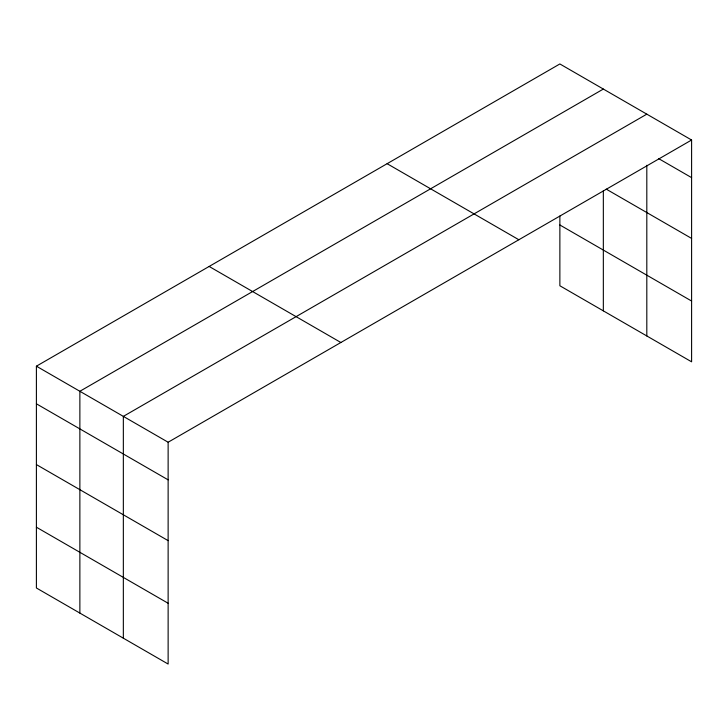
<?xml version="1.0" encoding="UTF-8"?>
<svg xmlns="http://www.w3.org/2000/svg" width="728" height="728" viewBox="0 0 728 728"><rect width="100%" height="100%" fill="white"/><g stroke="black" fill="none" stroke-linecap="round" stroke-linejoin="round"><path stroke-width="1.09" d="M36.4 366.184L168.132 442.233L168.132 664.045L36.4 587.987L36.4 366.184L559.868 63.955L691.6 140.013L691.6 361.816L559.868 285.767L559.868 216.034M603.339 89.062L79.871 391.282L79.871 613.085M646.81 114.16L123.341 416.38L123.341 638.183M168.132 442.233L691.6 140.013M658.494 158.522L691.6 177.632M606.233 189.134L691.6 238.411M559.868 224.979L691.6 301.037M387.123 163.691L518.855 239.749M209.145 266.448L340.877 342.506M36.4 403.803L168.132 479.852M36.4 464.582L168.132 540.64M36.4 527.209L168.132 603.257M646.81 165.283L646.81 335.963M603.339 190.809L603.339 310.865"/></g></svg>
